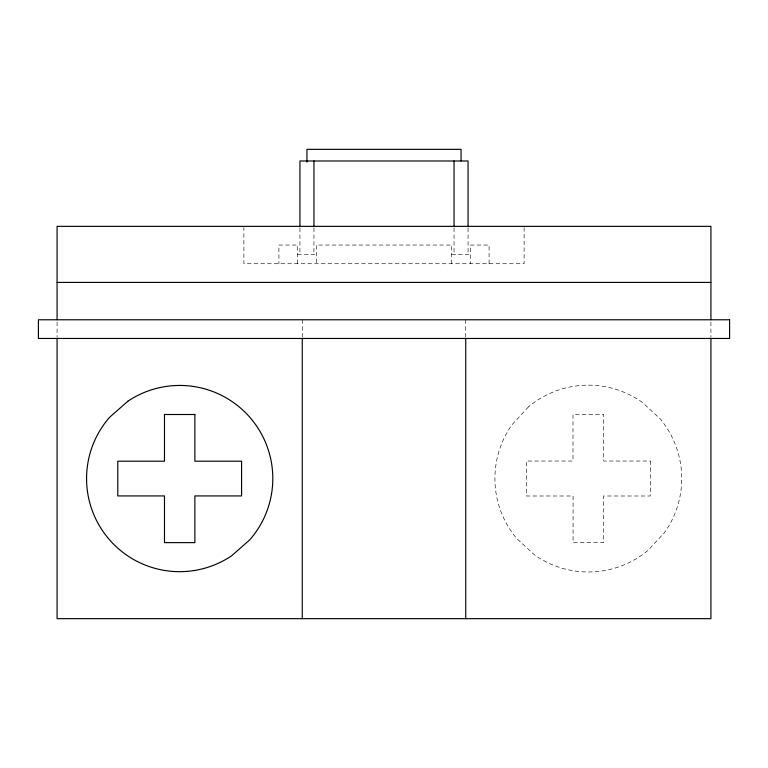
<?xml version="1.0" encoding="UTF-8"?>
<svg xmlns="http://www.w3.org/2000/svg" width="768" height="768" viewBox="0 0 768 768"><rect width="100%" height="100%" fill="white"/><g stroke="black" fill="none" stroke-linecap="round" stroke-linejoin="round"><path stroke-width="0.58" stroke-dasharray="3.84 2.88" d="M297.6 254.39L316.282 254.39M451.718 254.39L470.4 254.39M710.918 322.109L710.918 337.286M524.112 227.539L524.112 263.731L243.888 263.731L243.888 227.539M489.082 263.731L489.082 245.05L470.4 245.05L470.4 263.731M468.067 228.048L468.067 254.39M465.734 319.776L465.734 337.286M454.051 228.048L454.051 254.39M451.718 263.731L451.718 245.05L316.282 245.05L316.282 263.731M313.949 228.048L313.949 254.39M302.266 319.776L302.266 337.286M299.933 228.048L299.933 254.39M297.6 263.731L297.6 245.05L278.918 245.05L278.918 263.731M57.082 322.109L57.082 337.286M650.362 461.04L650.275 495.994L603.571 495.994L603.571 542.698L573.072 542.698L573.072 495.994L526.368 495.994L526.291 461.04L572.986 461.04L572.986 414.336L603.658 414.336L603.658 461.04L650.362 461.04M528.461 406.867L511.939 424.8A93.408 93.408 0 0 0 516.624 538.435L534.566 554.947A93.408 93.408 0 0 0 648.192 550.262L664.704 532.33A93.408 93.408 0 0 0 660.019 418.694L642.086 402.182A93.408 93.408 0 0 0 528.461 406.867"/><path stroke-width="1.15" d="M57.082 282.413L710.918 282.413M710.918 319.776L710.918 226.368L57.082 226.368L57.082 319.776M710.918 338.458L710.918 618.672L57.082 618.672L57.082 338.458M468.067 226.848L468.067 160.982L299.933 160.982L299.933 226.848M465.734 338.458L465.734 618.672M461.059 160.982L461.059 149.328L306.941 149.328L306.941 162.134M454.051 160.982L454.051 226.848M313.949 160.982L313.949 226.848M302.266 338.458L302.266 618.672M127.872 401.222L109.622 417.264A93.082 93.082 0 0 0 231.475 555.907L249.734 539.866A93.082 93.082 0 0 0 127.872 401.222M729.6 319.776L38.4 319.776L38.4 338.458L729.6 338.458L729.6 319.776M194.87 414.499L164.486 414.499L164.486 461.203L117.782 461.203L117.782 495.926L164.486 495.926L164.486 542.63L194.87 542.63L194.87 495.926L241.574 495.926L241.574 461.203L194.87 461.203L194.87 414.499"/></g></svg>
